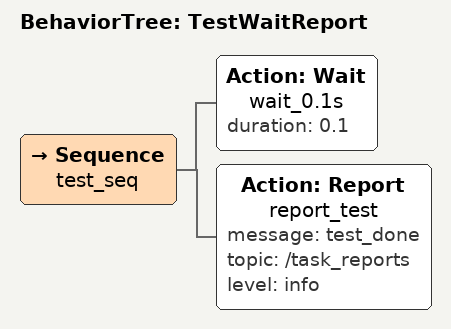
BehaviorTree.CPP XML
<?xml version="1.0" encoding="UTF-8"?>
<root BTCPP_format="4">
    <BehaviorTree ID="TestWaitReport">
        <Sequence name="test_seq">
            <Action ID="Wait" name="wait_0.1s" duration="0.1" />
            <Action ID="Report" name="report_test" message="test_done" topic="/task_reports" level="info" />
        </Sequence>
    </BehaviorTree>
</root>
